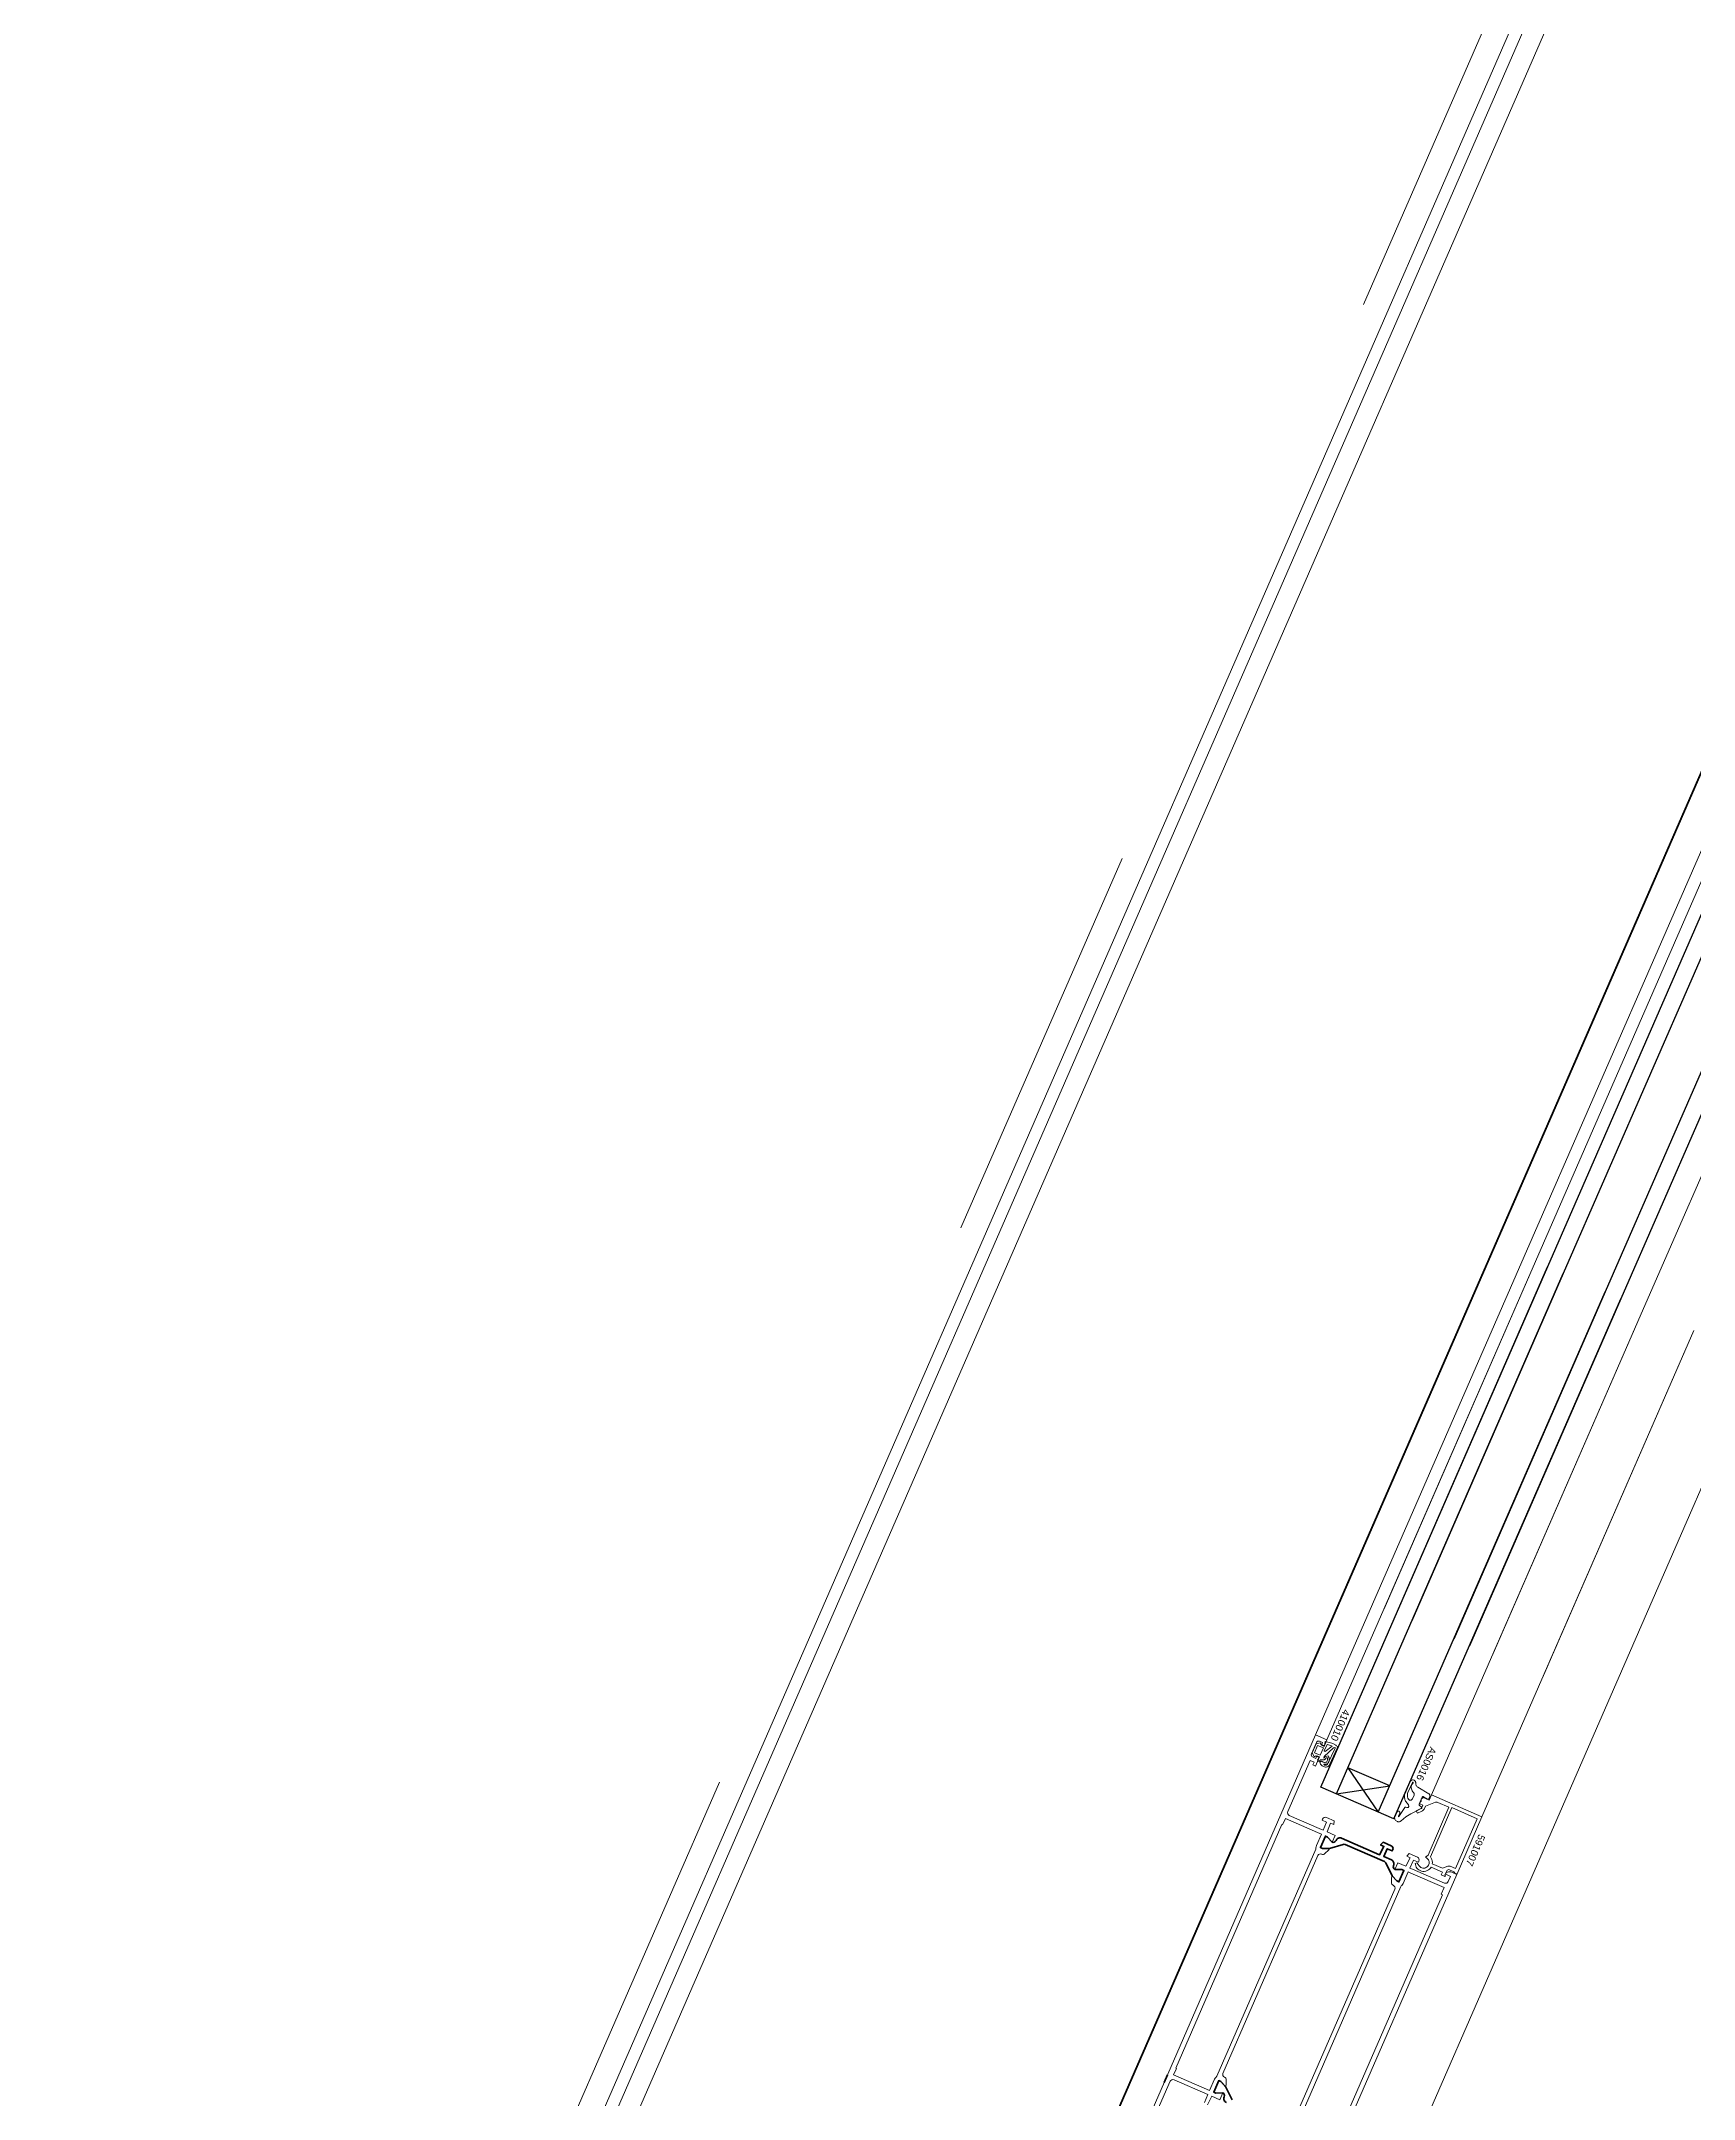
# Model space of a CAD drawing. Header units: millimetres. Extents: x -50172 to 90294, y -80883 to 956680.
# Drawn here: x 4132 to 4711, y -17182 to -16462 of the extents above; entities that cross this region are included whole.
import ezdxf
from ezdxf.enums import TextEntityAlignment as Align

# ---------------------------------------------------------------- set-up
doc = ezdxf.new("R2010")
doc.units = ezdxf.units.MM
doc.header["$MEASUREMENT"] = 0
doc.linetypes.add('Dot & Dashed', pattern=[670.277762, 352.777767, -176.388884, 0, -141.111112])
doc.linetypes.add('Double Dashed', pattern=[1093.611073, 529.166651, -211.666656, 141.111112, -211.666656])
for name, color, linetype, lineweight in [('0_Pen_No__2', 8, 'Continuous', 15), ('0_Pen_No__5', 7, 'Continuous', 25), ('0_Pen_No__6', 7, 'Continuous', 35), ('0_Pen_No__7', 7, 'Continuous', 35), ('0_Pen_No__9', 7, 'Continuous', 13), ('New_A-20-M_Floor_Slab_Pen_No__89', 8, 'Continuous', 20), ('New_A-20-M_Roof_Pen_No__93', 8, 'Continuous', 13), ('New_A-25-M_Curtain_Wall_Pen_No__90', 8, 'Continuous', 20), ('New_A-25-M_Wall_Ext_Pen_No__87', 8, 'Continuous', 20), ('New_ArchiCAD Windows_Pen_No__3', 7, 'Continuous', 18), ('New_ArchiCAD Zone Stamps_Pen_No__9', 7, 'Continuous', 13)]:
    doc.layers.add(name, color=color, linetype=linetype, lineweight=lineweight)
for name, color, linetype, lineweight, true_color in [('0_Pen_No__40', 7, 'Continuous', 35, 0x2a2a2a), ('New_A-15-MG_Structural_Grid_Phase_2_Pen_No__222', 7, 'Continuous', 13, 0x65af33), ('New_A-25-M_Curtain_Wall_Pen_No__69', 7, 'Continuous', 20, 0x606060), ('New_A-35-M_FFE-Zone_Pen_No__74', 7, 'Continuous', 20, 0x606060)]:
    doc.layers.add(name, color=color, linetype=linetype, lineweight=lineweight, true_color=true_color)
for name, color, linetype in [('New_A-15-MG_Structural_Grid_Phase_2', 7, 'Continuous'), ('New_A-20-M_Floor_Slab', 7, 'Continuous'), ('New_A-20-M_Roof', 7, 'Continuous'), ('New_A-25-M_Curtain_Wall', 7, 'Continuous'), ('New_A-25-M_Wall_Ext', 7, 'Continuous'), ('New_A-35-M_FFE-Zone', 7, 'Continuous'), ('New_ArchiCAD Windows', 7, 'Continuous')]:
    doc.layers.add(name, color=color, linetype=linetype)
doc.styles.add('GENERATED_STYLE_2', font='')
doc.styles.add('GENERATED_STYLE_3', font='')
doc.styles.add('GENERATED_STYLE_4', font='')
doc.styles.get('GENERATED_STYLE_2').set_extended_font_data('Arial', bold=True)
doc.styles.get('GENERATED_STYLE_3').set_extended_font_data('Arial')
doc.styles.get('GENERATED_STYLE_4').set_extended_font_data('Swis721 BT')

# ---------------------------------------------------------------- blocks, each defined once
blk = doc.blocks.new('Wall_2_1', base_point=(10092.6, -4631.3))
at = {"layer": 'New_A-25-M_Wall_Ext_Pen_No__87', "linetype": 'Continuous', "flags": 128}
for points in [[(10000.93, -4591.33), (2142.47, -22613.27)], [(2234.14, -22653.24), (10092.6, -4631.3)]]:
    blk.add_lwpolyline(points, dxfattribs=at)
blk = doc.blocks.new('Wall_4_1', base_point=(9982.59, -4632.6))
at = {"layer": 'New_A-25-M_Wall_Ext_Pen_No__87', "linetype": 'Continuous', "flags": 128}
for points in [[(4714.53, -16301.13), (1990.94, -22547.19)], [(2142.18, -22613.14), (4865.77, -16367.08)]]:
    blk.add_lwpolyline(points, dxfattribs=at)
blk = doc.blocks.new('Single Office_INB 2107_29_1', base_point=(2081.59, -16699.57))
at = {"layer": 'New_A-35-M_FFE-Zone_Pen_No__74', "linetype": 'Continuous'}
blk.add_line((3819.08, -18365.37), (4720.62, -16297.86), dxfattribs=at)
at = {"layer": 'New_ArchiCAD Zone Stamps_Pen_No__9'}
for tag, height, style, p in [('ROOM_NAME', 250, 'GENERATED_STYLE_2', (1580.4, -15284.57)), ('zoneNameLine2', 250, 'GENERATED_STYLE_2', (1391.97, -15716.7)), ('ROOM_NUMBER', 200, 'GENERATED_STYLE_3', (1203.54, -16137.41)), ('measuredAreaCode', 200, 'GENERATED_STYLE_3', (1046.52, -16497.52)), ('DUMMY_649', 200, 'GENERATED_STYLE_3', (1353.92, -16631.56)), ('DUMMY_650', 200, 'GENERATED_STYLE_3', (1703.43, -16783.96)), ('DUMMY_651', 133.33, 'GENERATED_STYLE_3', (1982.72, -16890.51))]:
    blk.add_attdef(tag, text='', height=height, rotation=336.44041, dxfattribs=dict(at, style=style)).set_placement(p, align=Align.TOP_LEFT)
blk = doc.blocks.new('Slab_4_1', base_point=(-34879.65, -33019.01))
at = {"layer": 'New_A-20-M_Floor_Slab_Pen_No__89', "linetype": 'Continuous', "flags": 128}
blk.add_lwpolyline([(10933.09, -26822.78), (1863.41, -22867.95), (9871.66, -4502.51), (4224.74, -2040.17), (4132.95, -2000.14), (2145.42, -6558.18), (-3141.98, -4252.62), (-10743.58, -11326.43), (-11126.43, -10915.01), (-34879.65, -33019.01)], dxfattribs=at)
blk = doc.blocks.new('Slab_14_1', base_point=(10933.09, -26822.78))
at = {"layer": 'New_A-20-M_Floor_Slab_Pen_No__89', "linetype": 'Continuous', "flags": 128}
blk.add_lwpolyline([(10933.09, -26822.78), (1863.41, -22867.95), (9871.66, -4502.51), (18941.33, -8457.33)], close=True, dxfattribs=at)
blk = doc.blocks.new('Triple Window 19_2')
at = {"layer": 'New_ArchiCAD Windows_Pen_No__3', "linetype": 'Continuous'}
for p, q in [((-1175, 165), (1175, 165)), ((-182, 0), (662.5, 0))]:
    blk.add_line(p, q, dxfattribs=at)
blk = doc.blocks.new('Wall_239_1', base_point=(10165.92, -4712.54))
at = {"layer": 'New_ArchiCAD Windows', "color": 251, "linetype": 'Continuous', "lineweight": 20, "true_color": 0x606060, "xscale": -1, "zscale": 1000, "rotation": 66.44041158399281}
blk.add_blockref('Triple Window 19_2', (4761.75, -16605.64), dxfattribs=at)
blk = doc.blocks.new('Morph_2_1')
at = {"layer": 'New_A-20-M_Roof_Pen_No__93', "linetype": 'Continuous', "flags": 128}
blk.add_lwpolyline([(2064.53, -22792.01), (10012.82, -4564.06)], dxfattribs=at)
blk = doc.blocks.new('Beam_8_1', base_point=(10000.93, -4591.33))
at = {"layer": 'New_A-25-M_Curtain_Wall_Pen_No__69', "linetype": 'Dot & Dashed'}
blk.add_line((10000.93, -4591.33), (2142.47, -22613.27), dxfattribs=at)
at = {"layer": 'New_A-25-M_Curtain_Wall_Pen_No__90', "linetype": 'Continuous'}
blk.add_line((10000.93, -4591.33), (2142.47, -22613.27), dxfattribs=at)
blk = doc.blocks.new('Standard grid marker_43')
at = {"layer": 'New_A-15-MG_Structural_Grid_Phase_2_Pen_No__222', "linetype": 'Double Dashed'}
blk.add_line((948.58, 0), (36650.52, 0), dxfattribs=at)
at = {"layer": 'New_A-15-MG_Structural_Grid_Phase_2_Pen_No__222', "style": 'GENERATED_STYLE_4'}
for tag, p in [('AC_MarkerText_1_0', (-500, -588.26)), ('AC_MarkerText_1_1', (38099.1, -588.26))]:
    blk.add_attdef(tag, text='', height=350, rotation=90, dxfattribs=at).set_placement(p, align=Align.MIDDLE_CENTER)

msp = doc.modelspace()

# ---------------------------------------------------------------- linework, layer by layer
at = {"layer": '0_Pen_No__2', "linetype": 'Continuous', "flags": 128}
for points in [[(4540.27, -17184.13), (4541.8, -17181.19), (4544.55, -17182.39), (4545.59, -17180.01), (4543.17, -17180.05), (4542.44, -17179.73), (4544.19, -17175.69), (4544.93, -17176.01), (4546.54, -17177.81), (4546.82, -17177.17), (4546.8, -17175.4, 0.294108), (4546.2, -17174.49), (4546.15, -17174.47, -0.414214), (4545.63, -17173.16), (4578.88, -17096.89, -0.414214), (4580.2, -17096.37), (4580.25, -17096.4, 0.294108), (4581.32, -17096.22), (4582.64, -17095.04), (4582.92, -17094.4), (4580.5, -17094.43), (4579.77, -17094.11), (4581.53, -17090.08), (4582.26, -17090.4), (4583.88, -17092.2), (4584.92, -17089.81), (4582.17, -17088.61), (4583.28, -17085.5), (4584.48, -17086.02), (4584.56, -17084.75), (4581.86, -17083.57, 0.414214), (4580.54, -17084.09), (4580.34, -17084.54), (4581.9, -17085.22), (4580.7, -17087.97), (4579.28, -17087.36), (4568.87, -17082.82, -0.414214), (4568.36, -17081.5), (4576.15, -17063.63), (4577.53, -17064.23), (4577.13, -17065.14), (4578.04, -17065.54), (4579.44, -17062.33), (4578.53, -17061.93), (4578.13, -17062.85), (4577.03, -17062.37, -0.414214), (4576.61, -17061.32), (4578.37, -17057.29, -0.414214), (4579.42, -17056.87), (4580.52, -17057.35), (4580.13, -17058.27), (4581.04, -17058.67), (4582.04, -17056.38), (4578.1, -17054.66), (4514.15, -17201.32)], [(4572.58, -17184.91), (4605.83, -17108.64, 0.414214), (4605.32, -17107.33), (4605.26, -17107.3, -0.294108), (4604.66, -17106.4), (4604.64, -17104.63), (4604.92, -17103.99), (4606.53, -17105.78), (4607.27, -17106.1), (4609.03, -17102.07), (4608.29, -17101.75), (4605.88, -17101.79), (4606.92, -17099.41), (4609.67, -17100.6), (4611.19, -17097.67), (4609.99, -17097.15), (4610.87, -17096.22), (4613.76, -17097.48, -0.414214), (4614.27, -17098.8), (4614.07, -17099.25), (4612.33, -17098.49), (4611.13, -17101.24), (4612.03, -17101.64), (4623.23, -17106.52, 0.414214), (4624.55, -17106), (4625.35, -17104.17), (4623.7, -17103.45), (4623.71, -17102.9), (4624.24, -17102.69, -0.198912), (4625.77, -17102.72), (4627.51, -17103.47), (4583.54, -17204.31)], [(4608.25, -17107.34, 0.112281), (4607.99, -17107.7), (4573.35, -17187.13, 0.112281), (4573.27, -17187.57, -0.112281), (4573.1, -17188.46), (4571.36, -17192.45), (4583.92, -17197.93), (4584.92, -17195.63), (4585.38, -17195.83), (4622.55, -17110.59), (4622.09, -17110.39), (4623.09, -17108.09), (4611.41, -17103)], [(4611.41, -17103), (4610.53, -17102.62), (4608.79, -17106.61, -0.112281), (4608.25, -17107.34)], [(4519.39, -17193.79), (4527.19, -17175.92, -0.414214), (4528.5, -17175.4), (4540.33, -17180.55), (4539.13, -17183.3)]]:
    msp.add_lwpolyline(points, format="xyb", dxfattribs=at)
for points in [[(4613.49, -17099.4), (4612.97, -17099.61), (4613.02, -17100.07), (4613.15, -17100.51), (4613.34, -17100.93), (4613.59, -17101.31), (4613.9, -17101.65), (4614.26, -17101.94), (4614.66, -17102.17), (4615.14, -17102.33), (4615.64, -17102.42), (4616.15, -17102.42), (4616.66, -17102.33), (4617.14, -17102.17), (4617.59, -17101.93), (4617.99, -17101.61), (4618.34, -17101.24), (4618.58, -17100.93), (4622.52, -17102.65), (4622.08, -17103.66), (4623.36, -17104.22), (4623.52, -17103.85), (4623.34, -17103.77), (4624.1, -17102.03), (4624.76, -17101.77), (4626.55, -17102.55), (4627.09, -17103.29), (4627.61, -17103.24), (4636.28, -17083.34), (4618.68, -17075.67), (4617.88, -17077.5), (4615.78, -17076.58), (4615.09, -17077.15), (4615.11, -17077.31), (4615.11, -17077.48), (4615.07, -17077.64), (4615.02, -17077.79), (4614.94, -17077.93), (4614.83, -17078.06), (4614.71, -17078.17), (4614.57, -17078.26), (4614.59, -17078.8), (4615.6, -17079.24), (4615.14, -17080.29), (4613.35, -17081.18), (4613.8, -17082.07), (4615.26, -17081.35), (4615.5, -17081.21), (4615.72, -17081.03), (4615.91, -17080.83), (4616.07, -17080.6), (4616.2, -17080.36), (4616.52, -17079.64), (4620.08, -17078.24), (4620.23, -17078.19), (4620.39, -17078.17), (4620.55, -17078.17), (4620.71, -17078.2), (4620.86, -17078.25), (4624.78, -17079.96)], [(4624.78, -17079.96), (4617.46, -17096.74), (4616.52, -17097.43), (4616.91, -17097.66), (4617.18, -17097.86), (4617.41, -17098.1), (4617.59, -17098.37), (4617.73, -17098.68), (4617.82, -17099), (4617.84, -17099.33), (4617.82, -17099.66), (4617.73, -17099.98), (4617.59, -17100.29), (4617.4, -17100.56), (4617.17, -17100.8), (4616.9, -17101), (4616.6, -17101.14), (4616.28, -17101.24), (4615.95, -17101.28), (4615.62, -17101.26), (4615.29, -17101.18), (4614.99, -17101.05), (4614.71, -17100.87), (4614.46, -17100.65), (4614.26, -17100.39), (4614.1, -17100.09), (4613.49, -17099.4)]]:
    msp.add_lwpolyline(points, dxfattribs=at)
msp.add_lwpolyline([(4625.81, -17080.09), (4634.7, -17083.97), (4627.07, -17101.47), (4625.16, -17100.64), (4625.01, -17100.59), (4624.86, -17100.56), (4624.7, -17100.56), (4624.54, -17100.58), (4624.39, -17100.63), (4622.54, -17101.35), (4618.96, -17099.79), (4618.99, -17099.27), (4618.94, -17098.75), (4618.8, -17098.25), (4618.58, -17097.78), (4618.28, -17097.35)], close=True, dxfattribs=at)
msp.add_lwpolyline([(4578.76, -17088.77), (4580.1, -17089.35), (4578.36, -17093.34, 0.112281), (4578.19, -17094.23, -0.112281), (4578.11, -17094.67), (4543.47, -17174.1, -0.112281), (4543.21, -17174.46, 0.112281), (4542.67, -17175.19), (4540.93, -17179.18), (4528.37, -17173.7), (4529.37, -17171.41), (4529.1, -17171.29), (4566.27, -17086.04), (4566.54, -17086.16), (4567.54, -17083.87)], format="xyb", close=True, dxfattribs=at)
at = {"layer": '0_Pen_No__40', "linetype": 'Continuous'}
msp.add_line((4526.21, -17173.65), (4525.01, -17176.4), dxfattribs=at)
at = {"layer": '0_Pen_No__5', "linetype": 'Continuous'}
for p, q in [((4843.67, -16467.9), (4659.3, -16890.7)), ((4849.17, -16470.29), (4664.8, -16893.09)), ((4863.83, -16476.69), (4679.47, -16899.49)), ((4869.33, -16479.09), (4684.97, -16901.89)), ((4579.86, -17072.88), (4659.3, -16890.7)), ((4585.36, -17075.28), (4664.8, -16893.09)), ((4659.3, -16890.7), (4606.28, -17012.3)), ((4664.8, -16893.09), (4611.78, -17014.7)), ((4600.03, -17081.67), (4679.47, -16899.49)), ((4605.53, -17084.07), (4684.97, -16901.89)), ((4679.47, -16899.49), (4626.44, -17021.1)), ((4684.97, -16901.89), (4631.94, -17023.5)), ((4604.03, -17072.51), (4589.36, -17066.11)), ((4589.36, -17066.11), (4600.03, -17081.67)), ((4605.53, -17084.07), (4579.86, -17072.88)), ((4585.36, -17075.28), (4604.03, -17072.51))]:
    msp.add_line(p, q, dxfattribs=at)
at = {"layer": '0_Pen_No__6', "linetype": 'Continuous', "flags": 128}
msp.add_lwpolyline([(4585.19, -17091.68, -0.414214), (4583.88, -17092.2), (4582.26, -17090.4), (4581.53, -17090.08), (4579.77, -17094.11), (4580.5, -17094.43), (4582.91, -17094.41), (4587.79, -17092.96, -0.176327), (4588.47, -17093), (4602.16, -17098.97, -0.176327), (4602.65, -17099.44), (4604.91, -17104.01), (4606.53, -17105.78), (4607.27, -17106.1), (4609.03, -17102.07), (4608.29, -17101.75), (4605.88, -17101.79, -0.414214), (4605.36, -17100.47), (4605.4, -17100.38, 0.414214), (4604.62, -17098.41), (4601.97, -17097.25), (4603.16, -17094.5), (4604.91, -17095.26), (4605.11, -17094.8, 0.414214), (4604.59, -17093.48), (4601.7, -17092.22), (4600.82, -17093.15), (4602.02, -17093.67), (4600.5, -17096.61), (4587.21, -17090.81, 0.414214), (4585.23, -17091.59)], format="xyb", close=True, dxfattribs=at)
msp.add_lwpolyline([(4546.84, -17183.39, -0.414214), (4546.06, -17181.42), (4546.1, -17181.33, 0.414214), (4545.59, -17180.01), (4543.17, -17180.05), (4542.44, -17179.73), (4544.19, -17175.69), (4544.93, -17176.01), (4546.55, -17177.79), (4548.81, -17182.36, 0.176327)], format="xyb", dxfattribs=at)
at = {"layer": '0_Pen_No__9', "linetype": 'Continuous'}
for p, q in [((4829.11, -16479), (4651.15, -16887.14)), ((4833.05, -16480.72), (4655.09, -16888.86)), ((4872.13, -16494.44), (4692.94, -16905.37)), ((4578.1, -17054.66), (4651.15, -16887.14)), ((4582.04, -17056.38), (4655.09, -16888.86)), ((4655.09, -16888.86), (4602.06, -17010.47)), ((4618.68, -17075.67), (4692.94, -16905.37)), ((4692.94, -16905.37), (4639.92, -17026.97)), ((4636.28, -17083.34), (4710.54, -16913.04)), ((4710.54, -16913.04), (4657.52, -17034.65))]:
    msp.add_line(p, q, dxfattribs=at)
at = {"layer": '0_Pen_No__9', "linetype": 'Continuous', "flags": 128}
for points in [[(4582.95, -17065.1), (4585.62, -17059.33), (4585.83, -17058.75), (4585.25, -17058.52), (4585.32, -17058.36), (4585.17, -17058.27), (4584.1, -17057.7), (4582.95, -17057.28), (4581.76, -17057.01), (4581.48, -17056.96), (4581.15, -17058.5), (4579.84, -17057.92), (4579.96, -17057.65), (4579.72, -17057.38), (4578.25, -17057.81), (4576.92, -17060.87), (4577.6, -17062.24), (4577.96, -17062.23), (4578.08, -17061.96), (4579.39, -17062.53), (4578.74, -17063.46), (4579.39, -17063.93), (4579.76, -17063.4), (4580.38, -17063.31), (4580.49, -17063.36), (4580.6, -17063.4), (4580.72, -17063.41), (4580.84, -17063.41), (4580.96, -17063.38), (4581.07, -17063.34), (4581.18, -17063.28), (4581.34, -17063.2), (4581.48, -17063.09), (4581.6, -17062.96), (4581.7, -17062.81), (4581.77, -17062.64), (4582.15, -17062.63), (4582.22, -17062.84), (4582.26, -17063.07), (4582.26, -17063.29), (4582.23, -17063.52), (4582.16, -17063.73), (4582.06, -17063.94), (4581.97, -17064.04), (4581.87, -17064.13), (4581.75, -17064.2), (4581.63, -17064.24), (4581.49, -17064.27), (4581.36, -17064.27), (4581.23, -17064.25), (4580.99, -17064.23), (4580.76, -17064.17), (4580.54, -17064.07), (4580.34, -17063.94), (4580.15, -17063.79), (4579.51, -17064.13), (4579.65, -17064.53), (4579.85, -17064.89), (4580.12, -17065.22), (4580.44, -17065.49), (4580.8, -17065.71), (4581.19, -17065.86), (4581.6, -17065.94), (4581.84, -17065.93), (4582.07, -17065.87), (4582.29, -17065.78), (4582.5, -17065.65), (4582.68, -17065.49), (4582.83, -17065.31)], [(4580.8, -17059.22), (4578.79, -17058.34), (4577.67, -17060.9), (4579.68, -17061.78)], [(4584.9, -17059.32), (4582.29, -17064.91), (4582.19, -17065.02), (4582.08, -17065.11), (4581.95, -17065.18), (4581.81, -17065.23), (4581.67, -17065.26), (4581.52, -17065.26), (4581.38, -17065.24), (4581.24, -17065.2), (4581.11, -17065.14), (4580.99, -17065.05), (4581.07, -17064.9), (4581.3, -17064.94), (4581.54, -17064.94), (4581.77, -17064.9), (4582, -17064.82), (4582.21, -17064.71), (4582.39, -17064.56), (4582.55, -17064.39), (4582.71, -17064.06), (4582.82, -17063.72), (4582.87, -17063.37), (4582.86, -17063.01), (4582.79, -17062.65), (4582.66, -17062.32), (4582.49, -17062.01), (4581.25, -17062.31), (4581.23, -17062.62), (4580.94, -17062.75), (4581.06, -17062.16), (4584.36, -17059.17), (4584.86, -17059.02), (4584.98, -17059.16)], [(4582.22, -17058.02), (4582.1, -17057.99), (4581.12, -17060.25), (4581.42, -17060.48), (4583.84, -17058.57), (4583.61, -17058.47)], [(4617.78, -17075.22), (4617.88, -17075.3), (4617.96, -17075.41), (4618.02, -17075.53), (4618.07, -17075.65), (4618.09, -17075.78), (4618.09, -17075.92), (4618.07, -17076.05), (4618.03, -17076.17), (4617.68, -17076.98), (4617.65, -17077.02), (4617.62, -17077.06), (4617.58, -17077.1), (4617.54, -17077.12), (4617.49, -17077.14), (4617.45, -17077.15), (4617.4, -17077.16), (4617.34, -17077.15), (4617.3, -17077.14), (4617.25, -17077.12), (4615.84, -17076.29), (4615.79, -17076.26), (4615.74, -17076.25), (4615.69, -17076.24), (4615.64, -17076.25), (4615.59, -17076.26), (4615.54, -17076.28), (4615.5, -17076.31), (4615.46, -17076.34), (4615.43, -17076.38), (4615.41, -17076.42), (4614.33, -17078.89), (4614.32, -17078.93), (4614.31, -17078.98), (4614.31, -17079.02), (4614.31, -17079.07), (4614.33, -17079.11), (4614.35, -17079.16), (4614.37, -17079.19), (4614.4, -17079.23), (4615.18, -17079.96), (4615.21, -17080), (4615.24, -17080.04), (4615.26, -17080.09), (4615.27, -17080.14), (4615.27, -17080.19), (4615.26, -17080.24), (4615.25, -17080.29), (4615.23, -17080.33), (4615.2, -17080.37), (4615.17, -17080.41), (4615.13, -17080.44), (4615.08, -17080.46), (4613.27, -17081.34), (4611.38, -17082.23), (4609.63, -17083.37), (4608.06, -17084.75), (4607.87, -17084.88), (4607.65, -17084.98), (4607.42, -17085.05), (4607.18, -17085.07), (4606.94, -17085.05), (4606.71, -17084.99), (4606.49, -17084.89), (4606.3, -17084.76), (4606.12, -17084.6), (4605.98, -17084.4), (4605.87, -17084.19), (4605.8, -17083.96), (4605.77, -17083.72), (4605.79, -17083.48), (4606.61, -17081.59), (4606.65, -17081.52), (4606.7, -17081.46), (4606.76, -17081.4), (4606.83, -17081.35), (4606.9, -17081.32), (4606.98, -17081.3), (4607.07, -17081.29), (4607.15, -17081.3), (4607.23, -17081.32), (4607.3, -17081.35), (4607.37, -17081.4), (4607.43, -17081.45), (4607.49, -17081.52), (4607.52, -17081.59), (4607.55, -17081.67), (4607.57, -17081.75), (4607.57, -17081.83), (4607.55, -17081.92), (4607.53, -17081.99), (4607.1, -17082.97), (4607.09, -17083.01), (4607.08, -17083.06), (4607.07, -17083.11), (4607.08, -17083.15), (4607.09, -17083.2), (4607.11, -17083.24), (4607.14, -17083.28), (4607.18, -17083.26), (4607.22, -17083.24), (4607.25, -17083.21), (4607.28, -17083.17), (4609.37, -17080.03), (4609.42, -17079.97), (4609.49, -17079.94), (4609.53, -17079.93), (4609.58, -17079.92), (4609.63, -17079.92), (4609.67, -17079.93), (4609.72, -17079.94), (4610, -17080.07), (4610.09, -17080.1), (4610.17, -17080.11), (4610.26, -17080.11), (4610.34, -17080.09), (4610.42, -17080.06), (4610.5, -17080.01), (4610.56, -17079.95), (4610.62, -17079.89), (4610.66, -17079.81), (4610.69, -17079.73), (4610.7, -17079.64), (4610.7, -17079.55), (4610.66, -17079.24), (4610.66, -17079.2), (4610.64, -17079.16), (4610.62, -17079.12), (4610.59, -17079.08), (4609.67, -17077.99), (4609.63, -17077.94), (4609.59, -17077.88), (4609.45, -17077.56), (4609.28, -17077.09), (4609.19, -17076.6), (4609.19, -17076.09), (4609.27, -17075.6), (4609.43, -17075.12), (4611.23, -17071), (4611.31, -17070.86), (4611.41, -17070.72), (4611.53, -17070.61), (4611.67, -17070.52), (4611.82, -17070.46), (4611.98, -17070.41), (4612.15, -17070.4), (4612.31, -17070.42), (4612.47, -17070.46), (4612.63, -17070.52), (4612.76, -17070.62), (4612.89, -17070.73), (4612.99, -17070.86), (4613.06, -17071.01), (4613.12, -17071.16), (4613.14, -17071.33), (4613.14, -17071.49), (4613.14, -17071.74), (4613.17, -17071.98), (4613.25, -17072.21), (4613.36, -17072.42), (4613.5, -17072.62), (4613.68, -17072.79), (4613.88, -17072.93)], [(4611.99, -17077.01), (4611.93, -17077.13), (4611.84, -17077.23), (4611.74, -17077.32), (4611.63, -17077.4), (4611.5, -17077.45), (4611.37, -17077.48), (4611.24, -17077.49), (4611.1, -17077.47), (4610.97, -17077.44), (4610.85, -17077.38), (4610.74, -17077.3), (4610.65, -17077.2), (4610.57, -17077.09), (4610.4, -17076.74), (4610.28, -17076.36), (4610.23, -17075.98), (4610.24, -17075.58), (4610.3, -17075.2), (4610.43, -17074.83), (4611.98, -17071.28), (4611.99, -17071.25), (4612.01, -17071.23), (4612.03, -17071.22), (4612.05, -17071.2), (4612.07, -17071.19), (4612.09, -17071.19), (4612.12, -17071.19), (4612.14, -17071.19), (4612.17, -17071.19), (4612.19, -17071.2), (4612.21, -17071.22), (4612.23, -17071.23), (4612.24, -17071.25), (4612.26, -17071.27), (4612.26, -17071.3), (4612.27, -17071.32), (4612.27, -17071.35), (4612.26, -17071.37), (4612.26, -17071.4), (4612.11, -17071.73), (4612.09, -17071.77), (4612.06, -17071.81), (4612.03, -17071.84), (4611.99, -17071.87), (4611.95, -17071.89), (4611.9, -17071.9), (4611.86, -17071.91), (4611.81, -17071.91), (4611.78, -17071.99), (4611.65, -17072.35), (4611.58, -17072.73), (4611.57, -17073.12), (4611.62, -17073.5), (4611.73, -17073.87), (4611.89, -17074.22), (4612.1, -17074.54), (4612.36, -17074.82), (4612.45, -17074.91), (4612.51, -17075.01), (4612.57, -17075.12), (4612.6, -17075.24), (4612.62, -17075.36), (4612.61, -17075.49), (4612.59, -17075.61), (4612.55, -17075.72)]]:
    msp.add_lwpolyline(points, close=True, dxfattribs=at)

# ---------------------------------------------------------------- block references
at = {"layer": 'New_A-15-MG_Structural_Grid_Phase_2', "color": 8, "linetype": 'Continuous', "lineweight": 15, "zscale": 1000, "rotation": 246.440411583993}
msp.add_blockref('Standard grid marker_43', (12179.47, 840.07), dxfattribs=at)
at = {"layer": 'New_A-20-M_Floor_Slab', "color": 8, "linetype": 'Continuous', "lineweight": 20}
for name, p in [('Slab_4_1', (-34879.65, -33019.01)), ('Slab_14_1', (10933.09, -26822.78))]:
    msp.add_blockref(name, p, dxfattribs=at)
at = {"layer": 'New_A-20-M_Roof', "linetype": 'Continuous', "lineweight": 0}
msp.add_blockref('Morph_2_1', (0, 0), dxfattribs=at)
at = {"layer": 'New_A-25-M_Curtain_Wall', "color": 8, "lineweight": 20}
msp.add_blockref('Beam_8_1', (10000.93, -4591.33), dxfattribs=at)
at = {"layer": 'New_A-25-M_Wall_Ext', "color": 250, "lineweight": 50, "true_color": 0x2a2a2a}
for name, p in [('Wall_4_1', (9982.59, -4632.6)), ('Wall_239_1', (10165.92, -4712.54)), ('Wall_2_1', (10092.6, -4631.3))]:
    msp.add_blockref(name, p, dxfattribs=at)
at = {"layer": 'New_A-35-M_FFE-Zone', "linetype": 'Continuous'}
msp.add_blockref('Single Office_INB 2107_29_1', (2081.59, -16699.57), dxfattribs=at)

# ---------------------------------------------------------------- texts
at = {"layer": '0_Pen_No__7', "linetype": 'Continuous', "char_height": 2.5, "attachment_point": 7, "rotation": 246.44041, "style": 'GENERATED_STYLE_3'}
for s, insert in [('\\A1;{\\fArial|b0|i0|c0|p34;410010}', (4587.9, -17045.41)), ('\\A1;{\\fArial|b0|i0|c0|p34;AS0016}', (4618.17, -17058.56)), ('\\A1;{\\fArial|b0|i0|c0|p34;591007}', (4635.25, -17089.18))]:
    msp.add_mtext(s, dxfattribs=dict(at, insert=insert))

doc.saveas('drawing.dxf')
